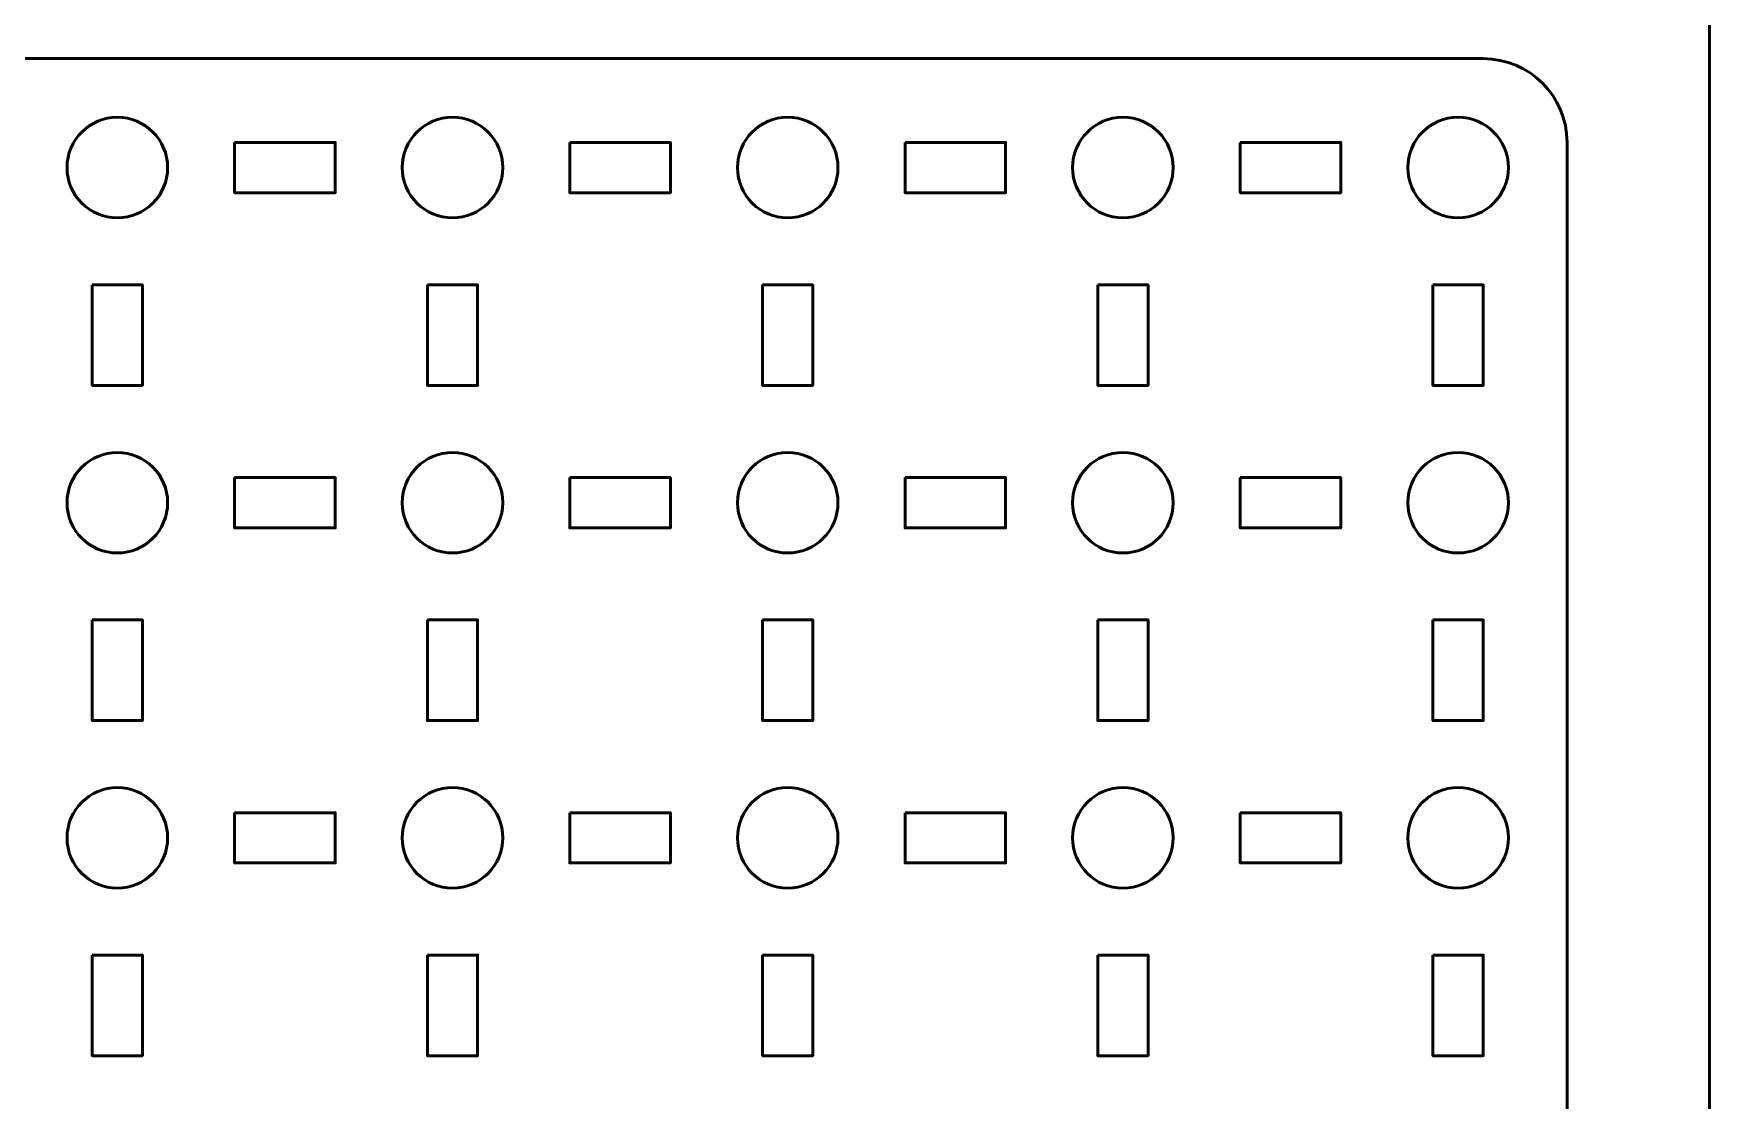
# Model space of a CAD drawing. Header units: centimetres. Extents: x -21 to 0, y -29.7 to 0.
# Drawn here: x -10 to 0, y -22.82 to -16.45 of the extents above; entities that cross this region are included whole.
import ezdxf

# ---------------------------------------------------------------- set-up
doc = ezdxf.new("R2010")
doc.units = ezdxf.units.CM
doc.header["$MEASUREMENT"] = 0
doc.layers.add('Layer 1', color=7, linetype='Continuous')

msp = doc.modelspace()

# ---------------------------------------------------------------- linework, layer by layer
at = {"layer": 'Layer 1', "color": 22, "lineweight": 53}
msp.add_open_spline([(-21.00003, -29.19996), (-21.00003, -29.19996), (-21.00003, -0.49992), (-21.00003, -0.49992), (-21.00003, -0.49992), (-21.00003, -0.22295), (-20.77694, 0.00004), (-20.49994, 0.00004), (-20.49994, 0.00004), (-20.49994, 0.00004), (-0.50008, 0.00004), (-0.50008, 0.00004), (-0.50008, 0.00004), (-0.22294, 0.00004), (0.00002, -0.22295), (0.00002, -0.49992), (0.00002, -0.49992), (0.00002, -0.49992), (0.00002, -29.19996), (0.00002, -29.19996), (0.00002, -29.19996), (0.00002, -29.47696), (-0.22294, -29.70005), (-0.50008, -29.70005), (-0.50008, -29.70005), (-0.50008, -29.70005), (-20.49994, -29.70005), (-20.49994, -29.70005), (-20.49994, -29.70005), (-20.77694, -29.70005), (-21.00003, -29.47696), (-21.00003, -29.19996)], degree=3, knots=[0, 0, 0, 0, 0.125, 0.125, 0.125, 0.125, 0.25, 0.25, 0.25, 0.25, 0.375, 0.375, 0.375, 0.375, 0.5, 0.5, 0.5, 0.5, 0.625, 0.625, 0.625, 0.625, 0.75, 0.75, 0.75, 0.75, 0.875, 0.875, 0.875, 0.875, 1, 1, 1, 1], dxfattribs=at)
at = {"layer": 'Layer 1', "color": 2, "lineweight": 53}
msp.add_open_spline([(-19.64997, -16.59999), (-19.64997, -16.59999), (-1.35004, -16.59999), (-1.35004, -16.59999), (-1.35004, -16.59999), (-1.07304, -16.59999), (-0.84994, -16.82309), (-0.84994, -17.10009), (-0.84994, -17.10009), (-0.84994, -17.10009), (-0.84994, -27.40007), (-0.84994, -27.40007), (-0.84994, -27.40007), (-0.84994, -27.67707), (-1.07304, -27.90003), (-1.35004, -27.90003), (-1.35004, -27.90003), (-1.35004, -27.90003), (-19.64997, -27.90003), (-19.64997, -27.90003), (-19.64997, -27.90003), (-19.92697, -27.90003), (-20.15006, -27.67707), (-20.15006, -27.40007), (-20.15006, -27.40007), (-20.15006, -27.40007), (-20.15006, -17.10009), (-20.15006, -17.10009), (-20.15006, -17.10009), (-20.15006, -16.82309), (-19.92697, -16.59999), (-19.64997, -16.59999)], degree=3, knots=[0, 0, 0, 0, 0.125, 0.125, 0.125, 0.125, 0.25, 0.25, 0.25, 0.25, 0.375, 0.375, 0.375, 0.375, 0.5, 0.5, 0.5, 0.5, 0.625, 0.625, 0.625, 0.625, 0.75, 0.75, 0.75, 0.75, 0.875, 0.875, 0.875, 0.875, 1, 1, 1, 1], dxfattribs=at)
at = {"layer": 'Layer 1', "lineweight": 53}
for points in [[(-9.20005, -17.25002), (-9.20005, -17.41579), (-9.33439, -17.55002), (-9.50002, -17.55002), (-9.50002, -17.55002), (-9.66568, -17.55002), (-9.80002, -17.41579), (-9.80002, -17.25002), (-9.80002, -17.25002), (-9.80002, -17.08435), (-9.66568, -16.95002), (-9.50002, -16.95002), (-9.50002, -16.95002), (-9.33439, -16.95002), (-9.20005, -17.08435), (-9.20005, -17.25002)], [(-7.19994, -17.25002), (-7.19994, -17.41579), (-7.33432, -17.55002), (-7.49995, -17.55002), (-7.49995, -17.55002), (-7.66572, -17.55002), (-7.79995, -17.41579), (-7.79995, -17.25002), (-7.79995, -17.25002), (-7.79995, -17.08435), (-7.66572, -16.95002), (-7.49995, -16.95002), (-7.49995, -16.95002), (-7.33432, -16.95002), (-7.19994, -17.08435), (-7.19994, -17.25002)], [(-5.20001, -17.25002), (-5.20001, -17.41579), (-5.33435, -17.55002), (-5.50001, -17.55002), (-5.50001, -17.55002), (-5.66564, -17.55002), (-5.80002, -17.41579), (-5.80002, -17.25002), (-5.80002, -17.25002), (-5.80002, -17.08435), (-5.66564, -16.95002), (-5.50001, -16.95002), (-5.50001, -16.95002), (-5.33435, -16.95002), (-5.20001, -17.08435), (-5.20001, -17.25002)], [(-3.20004, -17.25002), (-3.20004, -17.41579), (-3.33428, -17.55002), (-3.50005, -17.55002), (-3.50005, -17.55002), (-3.66571, -17.55002), (-3.80005, -17.41579), (-3.80005, -17.25002), (-3.80005, -17.25002), (-3.80005, -17.08435), (-3.66571, -16.95002), (-3.50005, -16.95002), (-3.50005, -16.95002), (-3.33428, -16.95002), (-3.20004, -17.08435), (-3.20004, -17.25002)], [(-1.19997, -17.25002), (-1.19997, -17.41579), (-1.33434, -17.55002), (-1.49997, -17.55002), (-1.49997, -17.55002), (-1.66574, -17.55002), (-1.79997, -17.41579), (-1.79997, -17.25002), (-1.79997, -17.25002), (-1.79997, -17.08435), (-1.66574, -16.95002), (-1.49997, -16.95002), (-1.49997, -16.95002), (-1.33434, -16.95002), (-1.19997, -17.08435), (-1.19997, -17.25002)], [(-8.8, -17.10009), (-8.8, -17.10009), (-8.2, -17.10009), (-8.2, -17.10009), (-8.2, -17.10009), (-8.2, -17.10009), (-8.2, -17.40009), (-8.2, -17.40009), (-8.2, -17.40009), (-8.2, -17.40009), (-8.8, -17.40009), (-8.8, -17.40009), (-8.8, -17.40009), (-8.8, -17.40009), (-8.8, -17.10009), (-8.8, -17.10009)], [(-6.80004, -17.10009), (-6.80004, -17.10009), (-6.20003, -17.10009), (-6.20003, -17.10009), (-6.20003, -17.10009), (-6.20003, -17.10009), (-6.20003, -17.40009), (-6.20003, -17.40009), (-6.20003, -17.40009), (-6.20003, -17.40009), (-6.80004, -17.40009), (-6.80004, -17.40009), (-6.80004, -17.40009), (-6.80004, -17.40009), (-6.80004, -17.10009), (-6.80004, -17.10009)], [(-4.79996, -17.10009), (-4.79996, -17.10009), (-4.19996, -17.10009), (-4.19996, -17.10009), (-4.19996, -17.10009), (-4.19996, -17.10009), (-4.19996, -17.40009), (-4.19996, -17.40009), (-4.19996, -17.40009), (-4.19996, -17.40009), (-4.79996, -17.40009), (-4.79996, -17.40009), (-4.79996, -17.40009), (-4.79996, -17.40009), (-4.79996, -17.10009), (-4.79996, -17.10009)], [(-2.80003, -17.10009), (-2.80003, -17.10009), (-2.20002, -17.10009), (-2.20002, -17.10009), (-2.20002, -17.10009), (-2.20002, -17.10009), (-2.20002, -17.40009), (-2.20002, -17.40009), (-2.20002, -17.40009), (-2.20002, -17.40009), (-2.80003, -17.40009), (-2.80003, -17.40009), (-2.80003, -17.40009), (-2.80003, -17.40009), (-2.80003, -17.10009), (-2.80003, -17.10009)], [(-9.64995, -17.95004), (-9.64995, -17.95004), (-9.34995, -17.95004), (-9.34995, -17.95004), (-9.34995, -17.95004), (-9.34995, -17.95004), (-9.34995, -18.55004), (-9.34995, -18.55004), (-9.34995, -18.55004), (-9.34995, -18.55004), (-9.64995, -18.55004), (-9.64995, -18.55004), (-9.64995, -18.55004), (-9.64995, -18.55004), (-9.64995, -17.95004), (-9.64995, -17.95004)], [(-7.65002, -17.95004), (-7.65002, -17.95004), (-7.35002, -17.95004), (-7.35002, -17.95004), (-7.35002, -17.95004), (-7.35002, -17.95004), (-7.35002, -18.55004), (-7.35002, -18.55004), (-7.35002, -18.55004), (-7.35002, -18.55004), (-7.65002, -18.55004), (-7.65002, -18.55004), (-7.65002, -18.55004), (-7.65002, -18.55004), (-7.65002, -17.95004), (-7.65002, -17.95004)], [(-5.65009, -17.95004), (-5.65009, -17.95004), (-5.35008, -17.95004), (-5.35008, -17.95004), (-5.35008, -17.95004), (-5.35008, -17.95004), (-5.35008, -18.55004), (-5.35008, -18.55004), (-5.35008, -18.55004), (-5.35008, -18.55004), (-5.65009, -18.55004), (-5.65009, -18.55004), (-5.65009, -18.55004), (-5.65009, -18.55004), (-5.65009, -17.95004), (-5.65009, -17.95004)], [(-3.64998, -17.95004), (-3.64998, -17.95004), (-3.34997, -17.95004), (-3.34997, -17.95004), (-3.34997, -17.95004), (-3.34997, -17.95004), (-3.34997, -18.55004), (-3.34997, -18.55004), (-3.34997, -18.55004), (-3.34997, -18.55004), (-3.64998, -18.55004), (-3.64998, -18.55004), (-3.64998, -18.55004), (-3.64998, -18.55004), (-3.64998, -17.95004), (-3.64998, -17.95004)], [(-1.65004, -17.95004), (-1.65004, -17.95004), (-1.35004, -17.95004), (-1.35004, -17.95004), (-1.35004, -17.95004), (-1.35004, -17.95004), (-1.35004, -18.55004), (-1.35004, -18.55004), (-1.35004, -18.55004), (-1.35004, -18.55004), (-1.65004, -18.55004), (-1.65004, -18.55004), (-1.65004, -18.55004), (-1.65004, -18.55004), (-1.65004, -17.95004), (-1.65004, -17.95004)], [(-9.20005, -19.25009), (-9.20005, -19.41572), (-9.33439, -19.5501), (-9.50002, -19.5501), (-9.50002, -19.5501), (-9.66568, -19.5501), (-9.80002, -19.41572), (-9.80002, -19.25009), (-9.80002, -19.25009), (-9.80002, -19.08432), (-9.66568, -18.95009), (-9.50002, -18.95009), (-9.50002, -18.95009), (-9.33439, -18.95009), (-9.20005, -19.08432), (-9.20005, -19.25009)], [(-7.19994, -19.25009), (-7.19994, -19.41572), (-7.33432, -19.5501), (-7.49995, -19.5501), (-7.49995, -19.5501), (-7.66572, -19.5501), (-7.79995, -19.41572), (-7.79995, -19.25009), (-7.79995, -19.25009), (-7.79995, -19.08432), (-7.66572, -18.95009), (-7.49995, -18.95009), (-7.49995, -18.95009), (-7.33432, -18.95009), (-7.19994, -19.08432), (-7.19994, -19.25009)], [(-5.20001, -19.25009), (-5.20001, -19.41572), (-5.33435, -19.5501), (-5.50001, -19.5501), (-5.50001, -19.5501), (-5.66564, -19.5501), (-5.80002, -19.41572), (-5.80002, -19.25009), (-5.80002, -19.25009), (-5.80002, -19.08432), (-5.66564, -18.95009), (-5.50001, -18.95009), (-5.50001, -18.95009), (-5.33435, -18.95009), (-5.20001, -19.08432), (-5.20001, -19.25009)], [(-3.20004, -19.25009), (-3.20004, -19.41572), (-3.33428, -19.5501), (-3.50005, -19.5501), (-3.50005, -19.5501), (-3.66571, -19.5501), (-3.80005, -19.41572), (-3.80005, -19.25009), (-3.80005, -19.25009), (-3.80005, -19.08432), (-3.66571, -18.95009), (-3.50005, -18.95009), (-3.50005, -18.95009), (-3.33428, -18.95009), (-3.20004, -19.08432), (-3.20004, -19.25009)], [(-1.19997, -19.25009), (-1.19997, -19.41572), (-1.33434, -19.5501), (-1.49997, -19.5501), (-1.49997, -19.5501), (-1.66574, -19.5501), (-1.79997, -19.41572), (-1.79997, -19.25009), (-1.79997, -19.25009), (-1.79997, -19.08432), (-1.66574, -18.95009), (-1.49997, -18.95009), (-1.49997, -18.95009), (-1.33434, -18.95009), (-1.19997, -19.08432), (-1.19997, -19.25009)], [(-8.8, -19.10002), (-8.8, -19.10002), (-8.2, -19.10002), (-8.2, -19.10002), (-8.2, -19.10002), (-8.2, -19.10002), (-8.2, -19.40002), (-8.2, -19.40002), (-8.2, -19.40002), (-8.2, -19.40002), (-8.8, -19.40002), (-8.8, -19.40002), (-8.8, -19.40002), (-8.8, -19.40002), (-8.8, -19.10002), (-8.8, -19.10002)], [(-6.80004, -19.10002), (-6.80004, -19.10002), (-6.20003, -19.10002), (-6.20003, -19.10002), (-6.20003, -19.10002), (-6.20003, -19.10002), (-6.20003, -19.40002), (-6.20003, -19.40002), (-6.20003, -19.40002), (-6.20003, -19.40002), (-6.80004, -19.40002), (-6.80004, -19.40002), (-6.80004, -19.40002), (-6.80004, -19.40002), (-6.80004, -19.10002), (-6.80004, -19.10002)], [(-4.79996, -19.10002), (-4.79996, -19.10002), (-4.19996, -19.10002), (-4.19996, -19.10002), (-4.19996, -19.10002), (-4.19996, -19.10002), (-4.19996, -19.40002), (-4.19996, -19.40002), (-4.19996, -19.40002), (-4.19996, -19.40002), (-4.79996, -19.40002), (-4.79996, -19.40002), (-4.79996, -19.40002), (-4.79996, -19.40002), (-4.79996, -19.10002), (-4.79996, -19.10002)], [(-2.80003, -19.10002), (-2.80003, -19.10002), (-2.20002, -19.10002), (-2.20002, -19.10002), (-2.20002, -19.10002), (-2.20002, -19.10002), (-2.20002, -19.40002), (-2.20002, -19.40002), (-2.20002, -19.40002), (-2.20002, -19.40002), (-2.80003, -19.40002), (-2.80003, -19.40002), (-2.80003, -19.40002), (-2.80003, -19.40002), (-2.80003, -19.10002), (-2.80003, -19.10002)], [(-9.64995, -19.95), (-9.64995, -19.95), (-9.34995, -19.95), (-9.34995, -19.95), (-9.34995, -19.95), (-9.34995, -19.95), (-9.34995, -20.55001), (-9.34995, -20.55001), (-9.34995, -20.55001), (-9.34995, -20.55001), (-9.64995, -20.55001), (-9.64995, -20.55001), (-9.64995, -20.55001), (-9.64995, -20.55001), (-9.64995, -19.95), (-9.64995, -19.95)], [(-7.65002, -19.95), (-7.65002, -19.95), (-7.35002, -19.95), (-7.35002, -19.95), (-7.35002, -19.95), (-7.35002, -19.95), (-7.35002, -20.55001), (-7.35002, -20.55001), (-7.35002, -20.55001), (-7.35002, -20.55001), (-7.65002, -20.55001), (-7.65002, -20.55001), (-7.65002, -20.55001), (-7.65002, -20.55001), (-7.65002, -19.95), (-7.65002, -19.95)], [(-5.65009, -19.95), (-5.65009, -19.95), (-5.35008, -19.95), (-5.35008, -19.95), (-5.35008, -19.95), (-5.35008, -19.95), (-5.35008, -20.55001), (-5.35008, -20.55001), (-5.35008, -20.55001), (-5.35008, -20.55001), (-5.65009, -20.55001), (-5.65009, -20.55001), (-5.65009, -20.55001), (-5.65009, -20.55001), (-5.65009, -19.95), (-5.65009, -19.95)], [(-3.64998, -19.95), (-3.64998, -19.95), (-3.34997, -19.95), (-3.34997, -19.95), (-3.34997, -19.95), (-3.34997, -19.95), (-3.34997, -20.55001), (-3.34997, -20.55001), (-3.34997, -20.55001), (-3.34997, -20.55001), (-3.64998, -20.55001), (-3.64998, -20.55001), (-3.64998, -20.55001), (-3.64998, -20.55001), (-3.64998, -19.95), (-3.64998, -19.95)], [(-1.65004, -19.95), (-1.65004, -19.95), (-1.35004, -19.95), (-1.35004, -19.95), (-1.35004, -19.95), (-1.35004, -19.95), (-1.35004, -20.55001), (-1.35004, -20.55001), (-1.35004, -20.55001), (-1.35004, -20.55001), (-1.65004, -20.55001), (-1.65004, -20.55001), (-1.65004, -20.55001), (-1.65004, -20.55001), (-1.65004, -19.95), (-1.65004, -19.95)], [(-9.20005, -21.25003), (-9.20005, -21.41569), (-9.33439, -21.55003), (-9.50002, -21.55003), (-9.50002, -21.55003), (-9.66568, -21.55003), (-9.80002, -21.41569), (-9.80002, -21.25003), (-9.80002, -21.25003), (-9.80002, -21.0844), (-9.66568, -20.95002), (-9.50002, -20.95002), (-9.50002, -20.95002), (-9.33439, -20.95002), (-9.20005, -21.0844), (-9.20005, -21.25003)], [(-7.19994, -21.25003), (-7.19994, -21.41569), (-7.33432, -21.55003), (-7.49995, -21.55003), (-7.49995, -21.55003), (-7.66572, -21.55003), (-7.79995, -21.41569), (-7.79995, -21.25003), (-7.79995, -21.25003), (-7.79995, -21.0844), (-7.66572, -20.95002), (-7.49995, -20.95002), (-7.49995, -20.95002), (-7.33432, -20.95002), (-7.19994, -21.0844), (-7.19994, -21.25003)], [(-5.20001, -21.25003), (-5.20001, -21.41569), (-5.33435, -21.55003), (-5.50001, -21.55003), (-5.50001, -21.55003), (-5.66564, -21.55003), (-5.80002, -21.41569), (-5.80002, -21.25003), (-5.80002, -21.25003), (-5.80002, -21.0844), (-5.66564, -20.95002), (-5.50001, -20.95002), (-5.50001, -20.95002), (-5.33435, -20.95002), (-5.20001, -21.0844), (-5.20001, -21.25003)], [(-3.20004, -21.25003), (-3.20004, -21.41569), (-3.33428, -21.55003), (-3.50005, -21.55003), (-3.50005, -21.55003), (-3.66571, -21.55003), (-3.80005, -21.41569), (-3.80005, -21.25003), (-3.80005, -21.25003), (-3.80005, -21.0844), (-3.66571, -20.95002), (-3.50005, -20.95002), (-3.50005, -20.95002), (-3.33428, -20.95002), (-3.20004, -21.0844), (-3.20004, -21.25003)], [(-1.19997, -21.25003), (-1.19997, -21.41569), (-1.33434, -21.55003), (-1.49997, -21.55003), (-1.49997, -21.55003), (-1.66574, -21.55003), (-1.79997, -21.41569), (-1.79997, -21.25003), (-1.79997, -21.25003), (-1.79997, -21.0844), (-1.66574, -20.95002), (-1.49997, -20.95002), (-1.49997, -20.95002), (-1.33434, -20.95002), (-1.19997, -21.0844), (-1.19997, -21.25003)], [(-8.8, -21.09995), (-8.8, -21.09995), (-8.2, -21.09995), (-8.2, -21.09995), (-8.2, -21.09995), (-8.2, -21.09995), (-8.2, -21.39996), (-8.2, -21.39996), (-8.2, -21.39996), (-8.2, -21.39996), (-8.8, -21.39996), (-8.8, -21.39996), (-8.8, -21.39996), (-8.8, -21.39996), (-8.8, -21.09995), (-8.8, -21.09995)], [(-6.80004, -21.09995), (-6.80004, -21.09995), (-6.20003, -21.09995), (-6.20003, -21.09995), (-6.20003, -21.09995), (-6.20003, -21.09995), (-6.20003, -21.39996), (-6.20003, -21.39996), (-6.20003, -21.39996), (-6.20003, -21.39996), (-6.80004, -21.39996), (-6.80004, -21.39996), (-6.80004, -21.39996), (-6.80004, -21.39996), (-6.80004, -21.09995), (-6.80004, -21.09995)], [(-4.79996, -21.09995), (-4.79996, -21.09995), (-4.19996, -21.09995), (-4.19996, -21.09995), (-4.19996, -21.09995), (-4.19996, -21.09995), (-4.19996, -21.39996), (-4.19996, -21.39996), (-4.19996, -21.39996), (-4.19996, -21.39996), (-4.79996, -21.39996), (-4.79996, -21.39996), (-4.79996, -21.39996), (-4.79996, -21.39996), (-4.79996, -21.09995), (-4.79996, -21.09995)], [(-2.80003, -21.09995), (-2.80003, -21.09995), (-2.20002, -21.09995), (-2.20002, -21.09995), (-2.20002, -21.09995), (-2.20002, -21.09995), (-2.20002, -21.39996), (-2.20002, -21.39996), (-2.20002, -21.39996), (-2.20002, -21.39996), (-2.80003, -21.39996), (-2.80003, -21.39996), (-2.80003, -21.39996), (-2.80003, -21.39996), (-2.80003, -21.09995), (-2.80003, -21.09995)], [(-9.64995, -21.95008), (-9.64995, -21.95008), (-9.34995, -21.95008), (-9.34995, -21.95008), (-9.34995, -21.95008), (-9.34995, -21.95008), (-9.34995, -22.55008), (-9.34995, -22.55008), (-9.34995, -22.55008), (-9.34995, -22.55008), (-9.64995, -22.55008), (-9.64995, -22.55008), (-9.64995, -22.55008), (-9.64995, -22.55008), (-9.64995, -21.95008), (-9.64995, -21.95008)], [(-7.65002, -21.95008), (-7.65002, -21.95008), (-7.35002, -21.95008), (-7.35002, -21.95008), (-7.35002, -21.95008), (-7.35002, -21.95008), (-7.35002, -22.55008), (-7.35002, -22.55008), (-7.35002, -22.55008), (-7.35002, -22.55008), (-7.65002, -22.55008), (-7.65002, -22.55008), (-7.65002, -22.55008), (-7.65002, -22.55008), (-7.65002, -21.95008), (-7.65002, -21.95008)], [(-5.65009, -21.95008), (-5.65009, -21.95008), (-5.35008, -21.95008), (-5.35008, -21.95008), (-5.35008, -21.95008), (-5.35008, -21.95008), (-5.35008, -22.55008), (-5.35008, -22.55008), (-5.35008, -22.55008), (-5.35008, -22.55008), (-5.65009, -22.55008), (-5.65009, -22.55008), (-5.65009, -22.55008), (-5.65009, -22.55008), (-5.65009, -21.95008), (-5.65009, -21.95008)], [(-3.64998, -21.95008), (-3.64998, -21.95008), (-3.34997, -21.95008), (-3.34997, -21.95008), (-3.34997, -21.95008), (-3.34997, -21.95008), (-3.34997, -22.55008), (-3.34997, -22.55008), (-3.34997, -22.55008), (-3.34997, -22.55008), (-3.64998, -22.55008), (-3.64998, -22.55008), (-3.64998, -22.55008), (-3.64998, -22.55008), (-3.64998, -21.95008), (-3.64998, -21.95008)], [(-1.65004, -21.95008), (-1.65004, -21.95008), (-1.35004, -21.95008), (-1.35004, -21.95008), (-1.35004, -21.95008), (-1.35004, -21.95008), (-1.35004, -22.55008), (-1.35004, -22.55008), (-1.35004, -22.55008), (-1.35004, -22.55008), (-1.65004, -22.55008), (-1.65004, -22.55008), (-1.65004, -22.55008), (-1.65004, -22.55008), (-1.65004, -21.95008), (-1.65004, -21.95008)]]:
    msp.add_open_spline(points, degree=3, knots=[0, 0, 0, 0, 0.25, 0.25, 0.25, 0.25, 0.5, 0.5, 0.5, 0.5, 0.75, 0.75, 0.75, 0.75, 1, 1, 1, 1], dxfattribs=at)

doc.saveas('drawing.dxf')
